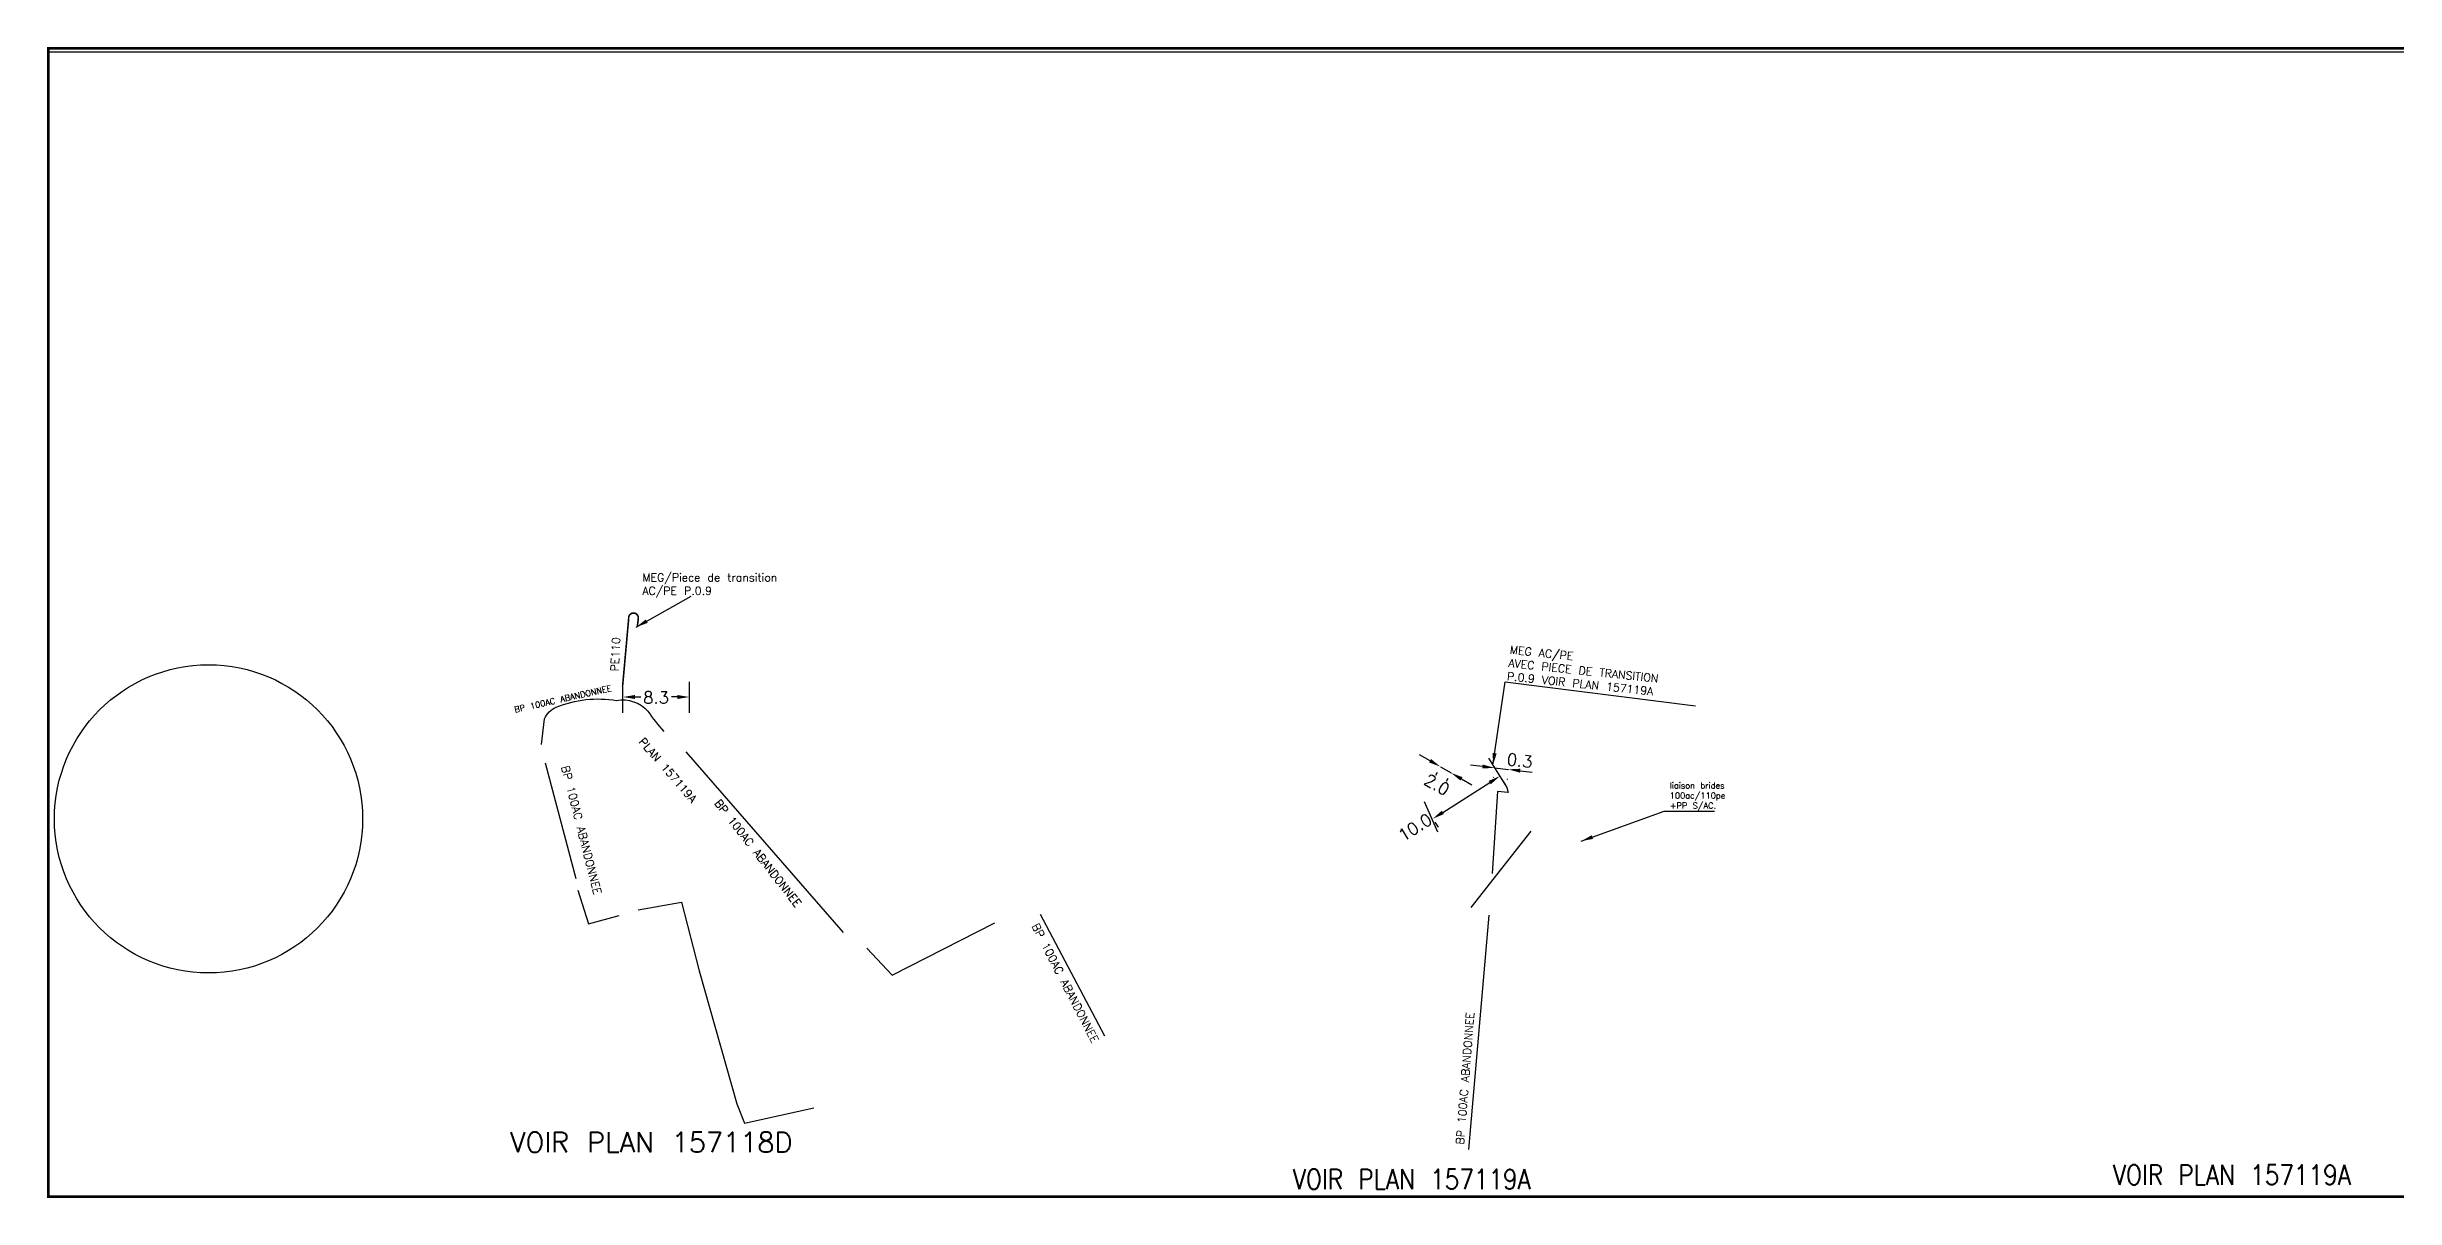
# Model space of a CAD drawing. Header units: millimetres. Extents: x 0 to 1125, y 31 to 319.
# Drawn here: x 0 to 587, y 31 to 319 of the extents above; entities that cross this region are included whole.
import ezdxf

# ---------------------------------------------------------------- set-up
doc = ezdxf.new("R2010")
doc.units = ezdxf.units.MM
doc.header["$MEASUREMENT"] = 0
doc.layers.get('0').update_dxf_attribs({"linetype": 'CONTINUOUS'})
doc.layers.get('DEFPOINTS').update_dxf_attribs({"linetype": 'CONTINUOUS'})
doc.layers.add('Cartouche', color=7, linetype='CONTINUOUS')
doc.styles.get("Standard").update_dxf_attribs({"font": 'txt.shx'})
doc.dimstyles.get("Standard").update_dxf_attribs({"dimtxt": 3, "dimasz": 3, "dimexe": 2.5, "dimexo": 2.5, "dimgap": 1.5, "dimtad": 0, "dimzin": 0, "dimdsep": 46, "dimtxsty": 'Standard', "dimcen": -3, "dimdle": 1.25, "dimadec": 0, "dimazin": 0, "dimtfac": 0.75, "dimtofl": 0, "dimtmove": 2, "dimatfit": 3, "dimfxl": 1, "dimtvp": 1.5, "dimtolj": 1, "dimtzin": 0, "dimarcsym": 0})
picture_1 = doc.add_image_def('image1.tif', size_in_pixel=(7194, 2252))

# ---------------------------------------------------------------- blocks, each defined once
blk = doc.blocks.new('*D0')
at = {"color": 0, "linetype": 'ByBlock'}
for p, q in [((144.68, 165.22), (144.68, 166.74)), ((161.28, 165.22), (161.28, 166.74)), ((147.68, 164.24), (149.18, 164.24)), ((158.28, 164.24), (156.78, 164.24))]:
    blk.add_line(p, q, dxfattribs=at)
for points in [[(147.68, 164.74), (147.68, 163.74), (144.68, 164.24)], [(158.28, 164.74), (158.28, 163.74), (161.28, 164.24)]]:
    blk.add_solid(points, dxfattribs=at)
at = {"layer": 'DEFPOINTS', "color": 0, "linetype": 'ByBlock'}
for p in [(144.68, 164.24), (144.68, 162.72), (161.28, 162.72)]:
    blk.add_point(p, dxfattribs=at)
at = {"color": 0, "linetype": 'ByBlock', "insert": (152.95, 164.11), "char_height": 3, "attachment_point": 5}
blk.add_mtext('\\A1;8.3', dxfattribs=at)
blk = doc.blocks.new('*D1')
at = {"color": 0, "linetype": 'ByBlock'}
for p, q in [((348.99, 127.68), (360.7, 135.11)), ((363.75, 135.9), (364.57, 134.61)), ((346.98, 125.25), (347.8, 123.96))]:
    blk.add_line(p, q, dxfattribs=at)
for points in [[(360.43, 135.53), (360.97, 134.69), (363.23, 136.72)], [(348.73, 128.1), (349.26, 127.25), (346.46, 126.07)]]:
    blk.add_solid(points, dxfattribs=at)
at = {"layer": 'DEFPOINTS', "color": 0, "linetype": 'ByBlock'}
for p in [(362.41, 138.01), (363.23, 136.72), (345.64, 127.36)]:
    blk.add_point(p, dxfattribs=at)
at = {"color": 0, "linetype": 'ByBlock', "insert": (342.04, 123.91), "char_height": 3, "attachment_point": 5, "rotation": 32.42145}
blk.add_mtext('\\A1;10.0', dxfattribs=at)
blk = doc.blocks.new('*D2')
at = {"color": 0, "linetype": 'ByBlock'}
for p, q in [((345.78, 140.59), (343.18, 142.09)), ((347.55, 137.66), (347.13, 136.93)), ((348.38, 139.09), (351.06, 137.54)), ((350.23, 136.11), (349.8, 135.38)), ((353.65, 136.04), (356.25, 134.54))]:
    blk.add_line(p, q, dxfattribs=at)
for points in [[(346.03, 141.02), (345.53, 140.16), (348.38, 139.09)], [(353.9, 136.47), (353.4, 135.6), (351.06, 137.54)]]:
    blk.add_solid(points, dxfattribs=at)
at = {"layer": 'DEFPOINTS', "color": 0, "linetype": 'ByBlock'}
for p in [(348.8, 139.83), (351.06, 137.54), (351.48, 138.28)]:
    blk.add_point(p, dxfattribs=at)
at = {"color": 0, "linetype": 'ByBlock', "insert": (347.54, 134.62), "char_height": 3, "attachment_point": 5, "rotation": 329.95211}
blk.add_mtext('\\A1;2.0', dxfattribs=at)
blk = doc.blocks.new('*D3')
at = {"color": 0, "linetype": 'ByBlock'}
for p, q in [((358.9, 139.14), (355.92, 139.47)), ((361.62, 136.48), (361.6, 136.32)), ((361.88, 138.8), (365.36, 138.42)), ((365.1, 136.09), (365.08, 135.93)), ((368.34, 138.09), (371.32, 137.76))]:
    blk.add_line(p, q, dxfattribs=at)
for points in [[(358.95, 139.63), (358.84, 138.64), (361.88, 138.8)], [(368.4, 138.58), (368.29, 137.59), (365.36, 138.42)]]:
    blk.add_solid(points, dxfattribs=at)
at = {"layer": 'DEFPOINTS', "color": 0, "linetype": 'ByBlock'}
for p in [(361.9, 138.96), (365.36, 138.42), (365.38, 138.57)]:
    blk.add_point(p, dxfattribs=at)
at = {"color": 0, "linetype": 'ByBlock', "insert": (368.21, 140.63), "char_height": 3, "attachment_point": 5, "rotation": 353.66506}
blk.add_mtext('\\A1;0.3', dxfattribs=at)

msp = doc.modelspace()

# ---------------------------------------------------------------- linework, layer by layer
at = {"const_width": 0.4, "flags": 128}
msp.add_lwpolyline([(147.63, 173.989), (147.883, 176.143, 1.1246527), (145.475, 176.143), (143.953, 159.17)], format="xyb", dxfattribs=at)
at = {"flags": 128}
for points in [[(144.046, 152.565), (144.046, 159.55)], [(160.646, 152.565), (160.646, 160.31)], [(159.75, 142.787), (199.058, 97.658)], [(360.365, 141.237), (365.017, 133.912), (365.299, 132.644), (362.621, 132.926), (361.352, 112.36)], [(124.621, 140.044), (132.227, 111.165)], [(344.293, 130.391), (347.677, 122.784)], [(371.016, 123.003), (356.016, 103.894)], [(132.795, 108.249), (135.406, 99.842), (143.095, 101.871)], [(147.867, 103.292), (158.65, 105.216), (163.078, 88.093), (172.513, 54.809), (174.439, 49.999), (191.768, 53.847)], [(205.02, 93.74), (211.308, 86.955), (236.962, 100.023)], [(248.317, 102.246), (264.414, 71.838)], [(360.492, 101.939), (355.395, 43.382)]]:
    msp.add_lwpolyline(points, dxfattribs=at)
msp.add_lwpolyline([(123.67, 144.604), (124.431, 151.064, -0.2020061), (127.347, 153.977, -0.1397043), (142.432, 155.623, -0.2640952), (150.3, 152.984, 0.0420877), (154.269, 147.885, 0.0691008)], format="xyb", dxfattribs=at)
msp.add_circle((40.458, 126.055), 38.517)
at = {"layer": 'Cartouche', "const_width": 0.7, "flags": 128}
msp.add_lwpolyline([(914.273, 31.63), (914.273, 318.63), (0.417, 318.63), (0.417, 31.63), (914.273, 31.63)], close=True, dxfattribs=at)

# ---------------------------------------------------------------- texts
for s, height, p in [('AC/PE P.0.9', 2, (148.897, 182.056)), ('MEG/Piece de transition', 2, (148.897, 185.389)), ('liaison brides', 1.5, (405.719, 133.618)), ('+PP S/AC.', 1.5, (405.719, 128.618)), ('100ac/110pe', 1.5, (405.719, 131.118)), ('VOIR PLAN 157118D', 5, (115.812, 42.71))]:
    msp.add_text(s, height=height).set_placement(p)
for s, height, rotation, p in [('PE110', 2, 87.271416, (142.939, 162.843)), ('AVEC PIECE DE TRANSITION', 2, 354.027168, (365.301, 164.053)), ('MEG AC/PE', 2, 354.027168, (365.647, 167.368)), ('BP 100AC ABANDONNEE', 1.5, 12.67016, (117.079, 152.584)), ('P.0.9 VOIR PLAN 157119A', 2, 354.027168, (364.954, 160.738)), ('PLAN 157119A', 2, 310.879006, (147.86, 145.234)), ('BP 100AC ABANDONNEE', 2, 284.286722, (128.612, 139.076)), ('BP 100AC ABANDONNEE', 2, 308.018623, (166.795, 129.908)), ('BP 100AC ABANDONNEE', 2, 297.243097, (246.153, 99.266)), ('BP 100AC ABANDONNEE', 2, 85.531961, (354.249, 44.586))]:
    msp.add_text(s, height=height, rotation=rotation).set_placement(p)
at = {"width": 0.85}
for p in [(311.46, 33.491), (516.451, 34.564)]:
    msp.add_text('VOIR PLAN 157119A', height=5, dxfattribs=at).set_placement(p)

# ---------------------------------------------------------------- dimensions: what is measured, and where the dimension line sits
dim = msp.add_linear_dim(base=(144.046, 156.51), p1=(160.646, 154.99), p2=(144.046, 154.99), angle=180, text='8.3', dimstyle='Standard')
dim.commit()
dim.dimension.update_dxf_attribs({"geometry": '*D0', "text_midpoint": (152.32, 156.383), "dimtype": 161, "insert": (-0.634, -7.726)})
for base, p1, p2, angle, text, picture, middle in [((351.056, 137.54), (348.805, 139.828), (351.483, 138.279), 329.952107, '2.0', '*D2', (347.536, 134.616)), ((365.359, 138.418), (361.897, 138.96), (365.376, 138.574), 353.665056, '0.3', '*D3', (368.211, 140.634)), ((363.233, 136.721), (345.642, 127.358), (362.414, 138.011), 32.421447, '10.0', '*D1', (342.038, 123.911))]:
    dim = msp.add_linear_dim(base=base, p1=p1, p2=p2, angle=angle, text=text, dimstyle='Standard')
    dim.commit()
    dim.dimension.update_dxf_attribs({"geometry": picture, "text_midpoint": middle, "dimtype": 161})

# ---------------------------------------------------------------- pictures from other files: only their frames are drawn
image = msp.add_image(picture_1, insert=(0.508, 31.75), size_in_units=(913.638, 286.004))
image.dxf.flags = 11

# ---------------------------------------------------------------- leaders
for points in [[(147.376, 173.989), (161.067, 181.716)], [(361.51, 139.475), (364.603, 160.334), (412.154, 154.282)], [(383.554, 120.485), (404.301, 127.953), (416.93, 127.953)]]:
    msp.add_leader(points, dimstyle='Standard')

doc.saveas('drawing.dxf')
